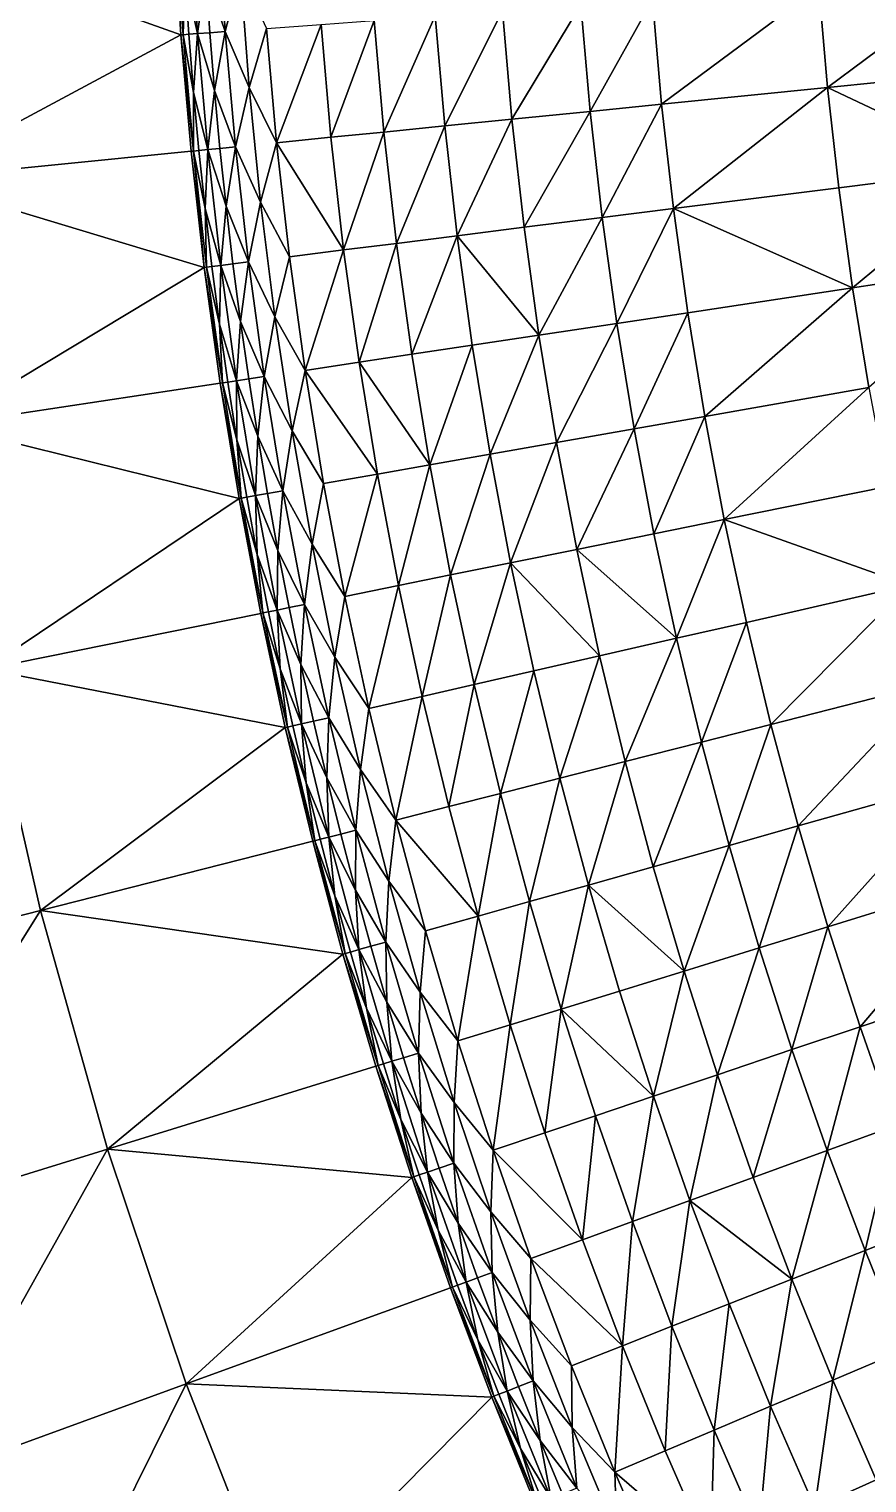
# Model space of a CAD drawing. Header units: millimetres. Extents: x -3250 to 5350, y -3250 to 3250.
# Drawn here: x -2574 to -2127, y -959 to -184 of the extents above; entities that cross this region are included whole.
import ezdxf

# ---------------------------------------------------------------- set-up
doc = ezdxf.new("R2010")
doc.units = ezdxf.units.MM
doc.header["$MEASUREMENT"] = 0
doc.layers.add('MESH_3D', color=2, linetype='CONTINUOUS')

msp = doc.modelspace()

# ---------------------------------------------------------------- linework, layer by layer
at = {"layer": 'MESH_3D'}
for points in [[(2150.48, 2436.79, 32500), (-3128.53, 880.23, 32500), (-2326.57, -2269.27, 32500)], [(2150.48, 2436.79, 32500), (-2326.57, -2269.27, 32500), (3105.61, 957.95, 32500)], [(3105.61, 957.95, 32500), (-2326.57, -2269.27, 32500), (-1962.36, -2590.68, 32500)], [(-3128.53, 880.23, 32500), (-2436.79, -2150.48, 32500), (-2326.57, -2269.27, 32500)], [(-3128.53, 880.23, 32500), (-2638.8, -1897.17, 32500), (-2436.79, -2150.48, 32500)], [(-2479.73, -154.77, -138.74), (-2473.18, -123.43, -171.85), (-2469.34, -185.05, -171.85)], [(-2461.28, -153.62, -205.25), (-2469.34, -185.05, -171.85), (-2473.18, -123.43, -171.85)], [(-2646.71, -132.09, 24200), (-2496.89, -124.61, 24000), (-2493.01, -186.83, 24000)], [(-2491.83, -186.74, -38.42), (-2496.89, -124.61), (-2495.71, -124.56, -38.42)], [(-2491.83, -186.74, -38.42), (-2493.01, -186.83), (-2496.89, -124.61)], [(-2496.89, -124.61, 24000), (-2496.89, -124.61), (-2493.01, -186.83)], [(-2493.01, -186.83, 24000), (-2496.89, -124.61, 24000), (-2493.01, -186.83)], [(-2491.01, -155.47, -71.93), (-2491.83, -186.74, -38.42), (-2495.71, -124.56, -38.42)], [(-2491.01, -155.47, -71.93), (-2488.03, -124.17, -105.25), (-2484.16, -186.16, -105.25)], [(-2479.73, -154.77, -138.74), (-2484.16, -186.16, -105.25), (-2488.03, -124.17, -105.25)], [(-2636.83, -263.85, 24200), (-2646.71, -132.09, 24200), (-2493.01, -186.83, 24000)], [(-2477.61, -185.67, -138.74), (-2484.16, -186.16, -105.25), (-2479.73, -154.77, -138.74)], [(-2477.61, -185.67, -138.74), (-2479.73, -154.77, -138.74), (-2469.34, -185.05, -171.85)], [(-2456.68, -214.93, -205.25), (-2469.34, -185.05, -171.85), (-2461.28, -153.62, -205.25)], [(-2456.68, -214.93, -205.25), (-2461.28, -153.62, -205.25), (-2447.36, -183.4, -238.11)], [(-2147.94, -214.93, -630.5), (-2152.64, -161.32, -630.5), (-2067.58, -154.94, -698.41)], [(-2147.94, -214.93, -630.5), (-2067.58, -154.94, -698.41), (-2063.07, -206.44, -698.41)], [(-2488.88, -186.52, -71.93), (-2491.83, -186.74, -38.42), (-2491.01, -155.47, -71.93)], [(-2488.88, -186.52, -71.93), (-2491.01, -155.47, -71.93), (-2484.16, -186.16, -105.25)], [(-2236.46, -223.79, -547.31), (-2241.34, -167.97, -547.31), (-2152.64, -161.32, -630.5)], [(-2236.46, -223.79, -547.31), (-2152.64, -161.32, -630.5), (-2147.94, -214.93, -630.5)], [(-2274.58, -227.61, -506.08), (-2279.55, -170.83, -506.08), (-2241.34, -167.97, -547.31)], [(-2274.58, -227.61, -506.08), (-2241.34, -167.97, -547.31), (-2236.46, -223.79, -547.31)], [(-2384.72, -238.63, -355.73), (-2389.93, -179.1, -355.73), (-2357.32, -176.66, -406.77)], [(-2384.72, -238.63, -355.73), (-2357.32, -176.66, -406.77), (-2352.18, -235.37, -406.77)], [(-2352.18, -235.37, -406.77), (-2357.32, -176.66, -406.77), (-2321.43, -173.97, -455.71)], [(-2352.18, -235.37, -406.77), (-2321.43, -173.97, -455.71), (-2316.37, -231.79, -455.71)], [(-2316.37, -231.79, -455.71), (-2321.43, -173.97, -455.71), (-2279.55, -170.83, -506.08)], [(-2316.37, -231.79, -455.71), (-2279.55, -170.83, -506.08), (-2274.58, -227.61, -506.08)], [(-2475.1, -216.54, -138.74), (-2484.16, -186.16, -105.25), (-2477.61, -185.67, -138.74)], [(-2475.1, -216.54, -138.74), (-2477.61, -185.67, -138.74), (-2469.34, -185.05, -171.85)], [(-2475.1, -216.54, -138.74), (-2469.34, -185.05, -171.85), (-2463.96, -246.56, -171.85)], [(-2456.68, -214.93, -205.25), (-2463.96, -246.56, -171.85), (-2469.34, -185.05, -171.85)], [(-2456.68, -214.93, -205.25), (-2447.36, -183.4, -238.11), (-2442.03, -244.36, -238.11)], [(-2442.03, -244.36, -238.11), (-2447.36, -183.4, -238.11), (-2418.25, -181.22, -303.82)], [(-2442.03, -244.36, -238.11), (-2418.25, -181.22, -303.82), (-2412.98, -241.46, -303.82)], [(-2412.98, -241.46, -303.82), (-2418.25, -181.22, -303.82), (-2389.93, -179.1, -355.73)], [(-2412.98, -241.46, -303.82), (-2389.93, -179.1, -355.73), (-2384.72, -238.63, -355.73)], [(-2636.83, -263.85, 24200), (-2493.01, -186.83, 24000), (-2487.58, -248.92, 24000)], [(-2486.4, -248.8, -38.42), (-2493.01, -186.83), (-2491.83, -186.74, -38.42)], [(-2486.4, -248.8, -38.42), (-2487.58, -248.92), (-2493.01, -186.83)], [(-2487.58, -248.92, 24000), (-2493.01, -186.83), (-2487.58, -248.92)], [(-2487.58, -248.92, 24000), (-2493.01, -186.83, 24000), (-2493.01, -186.83)], [(-2486.36, -217.53, -71.93), (-2491.83, -186.74, -38.42), (-2488.88, -186.52, -71.93)], [(-2486.36, -217.53, -71.93), (-2486.4, -248.8, -38.42), (-2491.83, -186.74, -38.42)], [(-2486.36, -217.53, -71.93), (-2488.88, -186.52, -71.93), (-2484.16, -186.16, -105.25)], [(-2486.36, -217.53, -71.93), (-2484.16, -186.16, -105.25), (-2478.74, -248.04, -105.25)], [(-2475.1, -216.54, -138.74), (-2478.74, -248.04, -105.25), (-2484.16, -186.16, -105.25)], [(-2147.94, -214.93, -630.5), (-2063.07, -206.44, -698.41), (-2057.28, -257.81, -698.41)], [(-2472.21, -247.38, -138.74), (-2478.74, -248.04, -105.25), (-2475.1, -216.54, -138.74)], [(-2472.21, -247.38, -138.74), (-2475.1, -216.54, -138.74), (-2463.96, -246.56, -171.85)], [(-2450.56, -276.11, -205.25), (-2463.96, -246.56, -171.85), (-2456.68, -214.93, -205.25)], [(-2450.56, -276.11, -205.25), (-2456.68, -214.93, -205.25), (-2442.03, -244.36, -238.11)], [(-2230.18, -279.48, -547.31), (-2236.46, -223.79, -547.31), (-2147.94, -214.93, -630.5)], [(-2230.18, -279.48, -547.31), (-2147.94, -214.93, -630.5), (-2141.92, -268.42, -630.5)], [(-2141.92, -268.42, -630.5), (-2147.94, -214.93, -630.5), (-2057.28, -257.81, -698.41)], [(-2483.45, -248.51, -71.93), (-2486.4, -248.8, -38.42), (-2486.36, -217.53, -71.93)], [(-2483.45, -248.51, -71.93), (-2486.36, -217.53, -71.93), (-2478.74, -248.04, -105.25)], [(-2268.2, -284.24, -506.08), (-2274.58, -227.61, -506.08), (-2236.46, -223.79, -547.31)], [(-2268.2, -284.24, -506.08), (-2236.46, -223.79, -547.31), (-2230.18, -279.48, -547.31)], [(-2345.58, -293.94, -406.77), (-2352.18, -235.37, -406.77), (-2316.37, -231.79, -455.71)], [(-2345.58, -293.94, -406.77), (-2316.37, -231.79, -455.71), (-2309.87, -289.46, -455.71)], [(-2309.87, -289.46, -455.71), (-2316.37, -231.79, -455.71), (-2274.58, -227.61, -506.08)], [(-2309.87, -289.46, -455.71), (-2274.58, -227.61, -506.08), (-2268.2, -284.24, -506.08)], [(-2406.21, -301.54, -303.82), (-2412.98, -241.46, -303.82), (-2384.72, -238.63, -355.73)], [(-2406.21, -301.54, -303.82), (-2384.72, -238.63, -355.73), (-2378.03, -298.01, -355.73)], [(-2378.03, -298.01, -355.73), (-2384.72, -238.63, -355.73), (-2352.18, -235.37, -406.77)], [(-2378.03, -298.01, -355.73), (-2352.18, -235.37, -406.77), (-2345.58, -293.94, -406.77)], [(-2480.16, -279.45, -71.93), (-2483.45, -248.51, -71.93), (-2478.74, -248.04, -105.25)], [(-2480.16, -279.45, -71.93), (-2478.74, -248.04, -105.25), (-2471.79, -309.76, -105.25)], [(-2468.93, -278.18, -138.74), (-2478.74, -248.04, -105.25), (-2472.21, -247.38, -138.74)], [(-2468.93, -278.18, -138.74), (-2471.79, -309.76, -105.25), (-2478.74, -248.04, -105.25)], [(-2468.93, -278.18, -138.74), (-2472.21, -247.38, -138.74), (-2463.96, -246.56, -171.85)], [(-2468.93, -278.18, -138.74), (-2463.96, -246.56, -171.85), (-2457.04, -307.91, -171.85)], [(-2450.56, -276.11, -205.25), (-2457.04, -307.91, -171.85), (-2463.96, -246.56, -171.85)], [(-2450.56, -276.11, -205.25), (-2442.03, -244.36, -238.11), (-2435.18, -305.17, -238.11)], [(-2442.03, -244.36, -238.11), (-2412.98, -241.46, -303.82), (-2406.21, -301.54, -303.82)], [(-2435.18, -305.17, -238.11), (-2442.03, -244.36, -238.11), (-2406.21, -301.54, -303.82)], [(-2636.83, -263.85, 24200), (-2487.58, -248.92, 24000), (-2480.6, -310.86, 24000)], [(-2486.4, -248.8, -38.42), (-2480.6, -310.86), (-2487.58, -248.92)], [(-2480.6, -310.86, 24000), (-2487.58, -248.92), (-2480.6, -310.86)], [(-2480.6, -310.86, 24000), (-2487.58, -248.92, 24000), (-2487.58, -248.92)], [(-2480.16, -279.45, -71.93), (-2486.4, -248.8, -38.42), (-2483.45, -248.51, -71.93)], [(-2479.43, -310.71, -38.42), (-2480.6, -310.86), (-2486.4, -248.8, -38.42)], [(-2480.16, -279.45, -71.93), (-2479.43, -310.71, -38.42), (-2486.4, -248.8, -38.42)], [(-2134.56, -321.73, -630.5), (-2141.92, -268.42, -630.5), (-2057.28, -257.81, -698.41)], [(-2134.56, -321.73, -630.5), (-2057.28, -257.81, -698.41), (-2050.22, -309.02, -698.41)], [(-2620.4, -394.96, 24200), (-2636.83, -263.85, 24200), (-2480.6, -310.86, 24000)], [(-2230.18, -279.48, -547.31), (-2141.92, -268.42, -630.5), (-2134.56, -321.73, -630.5)], [(-2465.27, -308.94, -138.74), (-2471.79, -309.76, -105.25), (-2468.93, -278.18, -138.74)], [(-2465.27, -308.94, -138.74), (-2468.93, -278.18, -138.74), (-2457.04, -307.91, -171.85)], [(-2442.91, -337.12, -205.25), (-2457.04, -307.91, -171.85), (-2450.56, -276.11, -205.25)], [(-2442.91, -337.12, -205.25), (-2450.56, -276.11, -205.25), (-2435.18, -305.17, -238.11)], [(-2476.49, -310.34, -71.93), (-2480.16, -279.45, -71.93), (-2471.79, -309.76, -105.25)], [(-2476.49, -310.34, -71.93), (-2479.43, -310.71, -38.42), (-2480.16, -279.45, -71.93)], [(-2301.94, -346.96, -455.71), (-2309.87, -289.46, -455.71), (-2268.2, -284.24, -506.08)], [(-2301.94, -346.96, -455.71), (-2268.2, -284.24, -506.08), (-2260.41, -340.7, -506.08)], [(-2260.41, -340.7, -506.08), (-2268.2, -284.24, -506.08), (-2230.18, -279.48, -547.31)], [(-2260.41, -340.7, -506.08), (-2230.18, -279.48, -547.31), (-2222.52, -334.99, -547.31)], [(-2222.52, -334.99, -547.31), (-2230.18, -279.48, -547.31), (-2134.56, -321.73, -630.5)], [(-2369.86, -357.2, -355.73), (-2378.03, -298.01, -355.73), (-2345.58, -293.94, -406.77)], [(-2369.86, -357.2, -355.73), (-2345.58, -293.94, -406.77), (-2337.52, -352.33, -406.77)], [(-2345.58, -293.94, -406.77), (-2309.87, -289.46, -455.71), (-2301.94, -346.96, -455.71)], [(-2337.52, -352.33, -406.77), (-2345.58, -293.94, -406.77), (-2301.94, -346.96, -455.71)], [(-2426.81, -365.78, -238.11), (-2435.18, -305.17, -238.11), (-2406.21, -301.54, -303.82)], [(-2426.81, -365.78, -238.11), (-2406.21, -301.54, -303.82), (-2397.94, -361.43, -303.82)], [(-2397.94, -361.43, -303.82), (-2406.21, -301.54, -303.82), (-2378.03, -298.01, -355.73)], [(-2397.94, -361.43, -303.82), (-2378.03, -298.01, -355.73), (-2369.86, -357.2, -355.73)], [(-2472.43, -341.19, -71.93), (-2476.49, -310.34, -71.93), (-2471.79, -309.76, -105.25)], [(-2472.43, -341.19, -71.93), (-2471.79, -309.76, -105.25), (-2463.3, -371.28, -105.25)], [(-2461.23, -339.65, -138.74), (-2471.79, -309.76, -105.25), (-2465.27, -308.94, -138.74)], [(-2461.23, -339.65, -138.74), (-2463.3, -371.28, -105.25), (-2471.79, -309.76, -105.25)], [(-2461.23, -339.65, -138.74), (-2465.27, -308.94, -138.74), (-2457.04, -307.91, -171.85)], [(-2461.23, -339.65, -138.74), (-2457.04, -307.91, -171.85), (-2448.6, -369.07, -171.85)], [(-2442.91, -337.12, -205.25), (-2448.6, -369.07, -171.85), (-2457.04, -307.91, -171.85)], [(-2442.91, -337.12, -205.25), (-2435.18, -305.17, -238.11), (-2426.81, -365.78, -238.11)], [(-2125.88, -374.85, -630.5), (-2134.56, -321.73, -630.5), (-2050.22, -309.02, -698.41)], [(-2620.4, -394.96, 24200), (-2480.6, -310.86, 24000), (-2472.08, -372.61, 24000)], [(-2470.91, -372.43, -38.42), (-2480.6, -310.86), (-2479.43, -310.71, -38.42)], [(-2470.91, -372.43, -38.42), (-2472.08, -372.61), (-2480.6, -310.86)], [(-2472.08, -372.61, 24000), (-2480.6, -310.86), (-2472.08, -372.61)], [(-2472.08, -372.61, 24000), (-2480.6, -310.86, 24000), (-2480.6, -310.86)], [(-2472.43, -341.19, -71.93), (-2479.43, -310.71, -38.42), (-2476.49, -310.34, -71.93)], [(-2472.43, -341.19, -71.93), (-2470.91, -372.43, -38.42), (-2479.43, -310.71, -38.42)], [(-2213.48, -390.3, -547.31), (-2222.52, -334.99, -547.31), (-2134.56, -321.73, -630.5)], [(-2213.48, -390.3, -547.31), (-2134.56, -321.73, -630.5), (-2125.88, -374.85, -630.5)], [(-2456.8, -370.3, -138.74), (-2463.3, -371.28, -105.25), (-2461.23, -339.65, -138.74)], [(-2456.8, -370.3, -138.74), (-2461.23, -339.65, -138.74), (-2448.6, -369.07, -171.85)], [(-2433.75, -397.92, -205.25), (-2448.6, -369.07, -171.85), (-2442.91, -337.12, -205.25)], [(-2433.75, -397.92, -205.25), (-2442.91, -337.12, -205.25), (-2426.81, -365.78, -238.11)], [(-2292.57, -404.24, -455.71), (-2301.94, -346.96, -455.71), (-2260.41, -340.7, -506.08)], [(-2292.57, -404.24, -455.71), (-2260.41, -340.7, -506.08), (-2251.21, -396.95, -506.08)], [(-2251.21, -396.95, -506.08), (-2260.41, -340.7, -506.08), (-2222.52, -334.99, -547.31)], [(-2251.21, -396.95, -506.08), (-2222.52, -334.99, -547.31), (-2213.48, -390.3, -547.31)], [(-2467.98, -371.99, -71.93), (-2470.91, -372.43, -38.42), (-2472.43, -341.19, -71.93)], [(-2467.98, -371.99, -71.93), (-2472.43, -341.19, -71.93), (-2463.3, -371.28, -105.25)], [(-2328.01, -410.49, -406.77), (-2337.52, -352.33, -406.77), (-2301.94, -346.96, -455.71)], [(-2328.01, -410.49, -406.77), (-2301.94, -346.96, -455.71), (-2292.57, -404.24, -455.71)], [(-2360.22, -416.17, -355.73), (-2369.86, -357.2, -355.73), (-2337.52, -352.33, -406.77)], [(-2360.22, -416.17, -355.73), (-2337.52, -352.33, -406.77), (-2328.01, -410.49, -406.77)], [(-2426.81, -365.78, -238.11), (-2397.94, -361.43, -303.82), (-2388.19, -421.1, -303.82)], [(-2397.94, -361.43, -303.82), (-2369.86, -357.2, -355.73), (-2360.22, -416.17, -355.73)], [(-2388.19, -421.1, -303.82), (-2397.94, -361.43, -303.82), (-2360.22, -416.17, -355.73)], [(-2463.15, -402.73, -71.93), (-2470.91, -372.43, -38.42), (-2467.98, -371.99, -71.93)], [(-2463.15, -402.73, -71.93), (-2467.98, -371.99, -71.93), (-2463.3, -371.28, -105.25)], [(-2451.99, -400.9, -138.74), (-2463.3, -371.28, -105.25), (-2456.8, -370.3, -138.74)], [(-2451.99, -400.9, -138.74), (-2453.28, -432.58, -105.25), (-2463.3, -371.28, -105.25)], [(-2463.15, -402.73, -71.93), (-2463.3, -371.28, -105.25), (-2453.28, -432.58, -105.25)], [(-2451.99, -400.9, -138.74), (-2456.8, -370.3, -138.74), (-2448.6, -369.07, -171.85)], [(-2451.99, -400.9, -138.74), (-2448.6, -369.07, -171.85), (-2438.64, -430, -171.85)], [(-2433.75, -397.92, -205.25), (-2438.64, -430, -171.85), (-2448.6, -369.07, -171.85)], [(-2433.75, -397.92, -205.25), (-2426.81, -365.78, -238.11), (-2416.94, -426.17, -238.11)], [(-2416.94, -426.17, -238.11), (-2426.81, -365.78, -238.11), (-2388.19, -421.1, -303.82)], [(-2620.4, -394.96, 24200), (-2472.08, -372.61, 24000), (-2462.02, -434.12, 24000)], [(-2460.86, -433.92, -38.42), (-2472.08, -372.61), (-2470.91, -372.43, -38.42)], [(-2460.86, -433.92, -38.42), (-2462.02, -434.12), (-2472.08, -372.61)], [(-2462.02, -434.12, 24000), (-2472.08, -372.61), (-2462.02, -434.12)], [(-2462.02, -434.12, 24000), (-2472.08, -372.61, 24000), (-2472.08, -372.61)], [(-2463.15, -402.73, -71.93), (-2460.86, -433.92, -38.42), (-2470.91, -372.43, -38.42)], [(-2203.06, -445.36, -547.31), (-2213.48, -390.3, -547.31), (-2125.88, -374.85, -630.5)], [(-2203.06, -445.36, -547.31), (-2125.88, -374.85, -630.5), (-2115.87, -427.73, -630.5)], [(-2597.46, -525.09, 24200), (-2620.4, -394.96, 24200), (-2462.02, -434.12, 24000)], [(-2240.62, -452.95, -506.08), (-2251.21, -396.95, -506.08), (-2213.48, -390.3, -547.31)], [(-2240.62, -452.95, -506.08), (-2213.48, -390.3, -547.31), (-2203.06, -445.36, -547.31)], [(-2457.94, -433.4, -71.93), (-2460.86, -433.92, -38.42), (-2463.15, -402.73, -71.93)], [(-2457.94, -433.4, -71.93), (-2463.15, -402.73, -71.93), (-2453.28, -432.58, -105.25)], [(-2446.81, -431.44, -138.74), (-2453.28, -432.58, -105.25), (-2451.99, -400.9, -138.74)], [(-2446.81, -431.44, -138.74), (-2451.99, -400.9, -138.74), (-2438.64, -430, -171.85)], [(-2423.07, -458.47, -205.25), (-2438.64, -430, -171.85), (-2433.75, -397.92, -205.25)], [(-2423.07, -458.47, -205.25), (-2433.75, -397.92, -205.25), (-2416.94, -426.17, -238.11)], [(-2281.78, -461.27, -455.71), (-2292.57, -404.24, -455.71), (-2251.21, -396.95, -506.08)], [(-2281.78, -461.27, -455.71), (-2251.21, -396.95, -506.08), (-2240.62, -452.95, -506.08)], [(-2349.11, -474.88, -355.73), (-2360.22, -416.17, -355.73), (-2328.01, -410.49, -406.77)], [(-2349.11, -474.88, -355.73), (-2328.01, -410.49, -406.77), (-2317.06, -468.4, -406.77)], [(-2317.06, -468.4, -406.77), (-2328.01, -410.49, -406.77), (-2292.57, -404.24, -455.71)], [(-2317.06, -468.4, -406.77), (-2292.57, -404.24, -455.71), (-2281.78, -461.27, -455.71)], [(-2376.95, -480.51, -303.82), (-2388.19, -421.1, -303.82), (-2360.22, -416.17, -355.73)], [(-2376.95, -480.51, -303.82), (-2360.22, -416.17, -355.73), (-2349.11, -474.88, -355.73)], [(-2423.07, -458.47, -205.25), (-2416.94, -426.17, -238.11), (-2405.56, -486.3, -238.11)], [(-2405.56, -486.3, -238.11), (-2416.94, -426.17, -238.11), (-2388.19, -421.1, -303.82)], [(-2405.56, -486.3, -238.11), (-2388.19, -421.1, -303.82), (-2376.95, -480.51, -303.82)], [(-2597.46, -525.09, 24200), (-2462.02, -434.12, 24000), (-2450.43, -495.37, 24000)], [(-2449.27, -495.13, -38.42), (-2462.02, -434.12), (-2460.86, -433.92, -38.42)], [(-2449.27, -495.13, -38.42), (-2450.43, -495.37), (-2462.02, -434.12)], [(-2450.43, -495.37, 24000), (-2462.02, -434.12), (-2450.43, -495.37)], [(-2450.43, -495.37, 24000), (-2462.02, -434.12, 24000), (-2462.02, -434.12)], [(-2452.35, -464.01, -71.93), (-2460.86, -433.92, -38.42), (-2457.94, -433.4, -71.93)], [(-2452.35, -464.01, -71.93), (-2449.27, -495.13, -38.42), (-2460.86, -433.92, -38.42)], [(-2452.35, -464.01, -71.93), (-2457.94, -433.4, -71.93), (-2453.28, -432.58, -105.25)], [(-2441.24, -461.91, -138.74), (-2453.28, -432.58, -105.25), (-2446.81, -431.44, -138.74)], [(-2441.24, -461.91, -138.74), (-2441.73, -493.61, -105.25), (-2453.28, -432.58, -105.25)], [(-2452.35, -464.01, -71.93), (-2453.28, -432.58, -105.25), (-2441.73, -493.61, -105.25)], [(-2441.24, -461.91, -138.74), (-2446.81, -431.44, -138.74), (-2438.64, -430, -171.85)], [(-2441.24, -461.91, -138.74), (-2438.64, -430, -171.85), (-2427.16, -490.66, -171.85)], [(-2423.07, -458.47, -205.25), (-2427.16, -490.66, -171.85), (-2438.64, -430, -171.85)], [(-2203.06, -445.36, -547.31), (-2115.87, -427.73, -630.5), (-2104.55, -480.35, -630.5)], [(-2228.63, -508.67, -506.08), (-2240.62, -452.95, -506.08), (-2203.06, -445.36, -547.31)], [(-2228.63, -508.67, -506.08), (-2203.06, -445.36, -547.31), (-2191.27, -500.14, -547.31)], [(-2191.27, -500.14, -547.31), (-2203.06, -445.36, -547.31), (-2104.55, -480.35, -630.5)], [(-2281.78, -461.27, -455.71), (-2240.62, -452.95, -506.08), (-2228.63, -508.67, -506.08)], [(-2446.37, -494.54, -71.93), (-2452.35, -464.01, -71.93), (-2441.73, -493.61, -105.25)], [(-2446.37, -494.54, -71.93), (-2449.27, -495.13, -38.42), (-2452.35, -464.01, -71.93)], [(-2435.29, -492.3, -138.74), (-2441.73, -493.61, -105.25), (-2441.24, -461.91, -138.74)], [(-2435.29, -492.3, -138.74), (-2441.24, -461.91, -138.74), (-2427.16, -490.66, -171.85)], [(-2410.89, -518.74, -205.25), (-2427.16, -490.66, -171.85), (-2423.07, -458.47, -205.25)], [(-2410.89, -518.74, -205.25), (-2423.07, -458.47, -205.25), (-2405.56, -486.3, -238.11)], [(-2317.06, -468.4, -406.77), (-2281.78, -461.27, -455.71), (-2269.57, -518.02, -455.71)], [(-2269.57, -518.02, -455.71), (-2281.78, -461.27, -455.71), (-2228.63, -508.67, -506.08)], [(-2336.54, -533.3, -355.73), (-2349.11, -474.88, -355.73), (-2317.06, -468.4, -406.77)], [(-2336.54, -533.3, -355.73), (-2317.06, -468.4, -406.77), (-2304.66, -526.02, -406.77)], [(-2304.66, -526.02, -406.77), (-2317.06, -468.4, -406.77), (-2269.57, -518.02, -455.71)], [(-2392.69, -546.12, -238.11), (-2405.56, -486.3, -238.11), (-2376.95, -480.51, -303.82)], [(-2392.69, -546.12, -238.11), (-2376.95, -480.51, -303.82), (-2364.23, -539.62, -303.82)], [(-2364.23, -539.62, -303.82), (-2376.95, -480.51, -303.82), (-2349.11, -474.88, -355.73)], [(-2364.23, -539.62, -303.82), (-2349.11, -474.88, -355.73), (-2336.54, -533.3, -355.73)], [(-2178.12, -554.62, -547.31), (-2191.27, -500.14, -547.31), (-2104.55, -480.35, -630.5)], [(-2178.12, -554.62, -547.31), (-2104.55, -480.35, -630.5), (-2091.92, -532.67, -630.5)], [(-2410.89, -518.74, -205.25), (-2405.56, -486.3, -238.11), (-2392.69, -546.12, -238.11)], [(-2597.46, -525.09, 24200), (-2450.43, -495.37, 24000), (-2437.32, -556.3, 24000)], [(-2436.17, -556.04, -38.42), (-2450.43, -495.37), (-2449.27, -495.13, -38.42)], [(-2436.17, -556.04, -38.42), (-2437.32, -556.3), (-2450.43, -495.37)], [(-2437.32, -556.3, 24000), (-2450.43, -495.37), (-2437.32, -556.3)], [(-2437.32, -556.3, 24000), (-2450.43, -495.37, 24000), (-2450.43, -495.37)], [(-2440.01, -525, -71.93), (-2449.27, -495.13, -38.42), (-2446.37, -494.54, -71.93)], [(-2440.01, -525, -71.93), (-2436.17, -556.04, -38.42), (-2449.27, -495.13, -38.42)], [(-2440.01, -525, -71.93), (-2446.37, -494.54, -71.93), (-2441.73, -493.61, -105.25)], [(-2428.96, -522.63, -138.74), (-2441.73, -493.61, -105.25), (-2435.29, -492.3, -138.74)], [(-2428.96, -522.63, -138.74), (-2428.66, -554.33, -105.25), (-2441.73, -493.61, -105.25)], [(-2440.01, -525, -71.93), (-2441.73, -493.61, -105.25), (-2428.66, -554.33, -105.25)], [(-2428.96, -522.63, -138.74), (-2435.29, -492.3, -138.74), (-2427.16, -490.66, -171.85)], [(-2428.96, -522.63, -138.74), (-2427.16, -490.66, -171.85), (-2414.18, -551.02, -171.85)], [(-2410.89, -518.74, -205.25), (-2414.18, -551.02, -171.85), (-2427.16, -490.66, -171.85)], [(-2215.25, -564.07, -506.08), (-2228.63, -508.67, -506.08), (-2191.27, -500.14, -547.31)], [(-2215.25, -564.07, -506.08), (-2191.27, -500.14, -547.31), (-2178.12, -554.62, -547.31)], [(-2255.95, -574.44, -455.71), (-2269.57, -518.02, -455.71), (-2228.63, -508.67, -506.08)], [(-2255.95, -574.44, -455.71), (-2228.63, -508.67, -506.08), (-2215.25, -564.07, -506.08)], [(-2397.21, -578.68, -205.25), (-2414.18, -551.02, -171.85), (-2410.89, -518.74, -205.25)], [(-2397.21, -578.68, -205.25), (-2410.89, -518.74, -205.25), (-2392.69, -546.12, -238.11)], [(-2290.83, -583.32, -406.77), (-2304.66, -526.02, -406.77), (-2269.57, -518.02, -455.71)], [(-2290.83, -583.32, -406.77), (-2269.57, -518.02, -455.71), (-2255.95, -574.44, -455.71)], [(-2713.42, -690.92, 24400), (-2597.46, -525.09, 24200), (-2568.05, -653.91, 24200)], [(-2568.05, -653.91, 24200), (-2597.46, -525.09, 24200), (-2437.32, -556.3, 24000)], [(-2433.28, -555.38, -71.93), (-2440.01, -525, -71.93), (-2428.66, -554.33, -105.25)], [(-2433.28, -555.38, -71.93), (-2436.17, -556.04, -38.42), (-2440.01, -525, -71.93)], [(-2422.26, -552.86, -138.74), (-2428.96, -522.63, -138.74), (-2414.18, -551.02, -171.85)], [(-2422.26, -552.86, -138.74), (-2428.66, -554.33, -105.25), (-2428.96, -522.63, -138.74)], [(-2322.52, -591.39, -355.73), (-2336.54, -533.3, -355.73), (-2304.66, -526.02, -406.77)], [(-2322.52, -591.39, -355.73), (-2304.66, -526.02, -406.77), (-2290.83, -583.32, -406.77)], [(-2350.04, -598.39, -303.82), (-2364.23, -539.62, -303.82), (-2336.54, -533.3, -355.73)], [(-2350.04, -598.39, -303.82), (-2336.54, -533.3, -355.73), (-2322.52, -591.39, -355.73)], [(-2163.62, -608.75, -547.31), (-2178.12, -554.62, -547.31), (-2091.92, -532.67, -630.5)], [(-2163.62, -608.75, -547.31), (-2091.92, -532.67, -630.5), (-2077.99, -584.66, -630.5)], [(-2378.33, -605.6, -238.11), (-2392.69, -546.12, -238.11), (-2364.23, -539.62, -303.82)], [(-2378.33, -605.6, -238.11), (-2364.23, -539.62, -303.82), (-2350.04, -598.39, -303.82)], [(-2397.21, -578.68, -205.25), (-2392.69, -546.12, -238.11), (-2378.33, -605.6, -238.11)], [(-2568.05, -653.91, 24200), (-2437.32, -556.3, 24000), (-2422.69, -616.89, 24000)], [(-2421.55, -616.6, -38.42), (-2437.32, -556.3), (-2436.17, -556.04, -38.42)], [(-2421.55, -616.6, -38.42), (-2422.69, -616.89), (-2437.32, -556.3)], [(-2437.32, -556.3, 24000), (-2437.32, -556.3), (-2422.69, -616.89)], [(-2422.69, -616.89, 24000), (-2437.32, -556.3, 24000), (-2422.69, -616.89)], [(-2426.17, -585.67, -71.93), (-2436.17, -556.04, -38.42), (-2433.28, -555.38, -71.93)], [(-2426.17, -585.67, -71.93), (-2421.55, -616.6, -38.42), (-2436.17, -556.04, -38.42)], [(-2426.17, -585.67, -71.93), (-2433.28, -555.38, -71.93), (-2428.66, -554.33, -105.25)], [(-2415.18, -583.02, -138.74), (-2428.66, -554.33, -105.25), (-2422.26, -552.86, -138.74)], [(-2415.18, -583.02, -138.74), (-2414.09, -614.7, -105.25), (-2428.66, -554.33, -105.25)], [(-2426.17, -585.67, -71.93), (-2428.66, -554.33, -105.25), (-2414.09, -614.7, -105.25)], [(-2415.18, -583.02, -138.74), (-2422.26, -552.86, -138.74), (-2414.18, -551.02, -171.85)], [(-2415.18, -583.02, -138.74), (-2414.18, -551.02, -171.85), (-2399.69, -611.04, -171.85)], [(-2397.21, -578.68, -205.25), (-2399.69, -611.04, -171.85), (-2414.18, -551.02, -171.85)], [(-2200.5, -619.13, -506.08), (-2215.25, -564.07, -506.08), (-2178.12, -554.62, -547.31)], [(-2200.5, -619.13, -506.08), (-2178.12, -554.62, -547.31), (-2163.62, -608.75, -547.31)], [(-2240.93, -630.5, -455.71), (-2255.95, -574.44, -455.71), (-2215.25, -564.07, -506.08)], [(-2240.93, -630.5, -455.71), (-2215.25, -564.07, -506.08), (-2200.5, -619.13, -506.08)], [(-2382.04, -638.26, -205.25), (-2399.69, -611.04, -171.85), (-2397.21, -578.68, -205.25)], [(-2382.04, -638.26, -205.25), (-2397.21, -578.68, -205.25), (-2378.33, -605.6, -238.11)], [(-2275.57, -640.25, -406.77), (-2290.83, -583.32, -406.77), (-2255.95, -574.44, -455.71)], [(-2275.57, -640.25, -406.77), (-2255.95, -574.44, -455.71), (-2240.93, -630.5, -455.71)], [(-2418.68, -615.87, -71.93), (-2426.17, -585.67, -71.93), (-2414.09, -614.7, -105.25)], [(-2418.68, -615.87, -71.93), (-2421.55, -616.6, -38.42), (-2426.17, -585.67, -71.93)], [(-2407.72, -613.08, -138.74), (-2414.09, -614.7, -105.25), (-2415.18, -583.02, -138.74)], [(-2407.72, -613.08, -138.74), (-2415.18, -583.02, -138.74), (-2399.69, -611.04, -171.85)], [(-2307.05, -649.1, -355.73), (-2322.52, -591.39, -355.73), (-2290.83, -583.32, -406.77)], [(-2307.05, -649.1, -355.73), (-2290.83, -583.32, -406.77), (-2275.57, -640.25, -406.77)], [(-2147.77, -662.5, -547.31), (-2163.62, -608.75, -547.31), (-2077.99, -584.66, -630.5)], [(-2147.77, -662.5, -547.31), (-2077.99, -584.66, -630.5), (-2062.77, -636.28, -630.5)], [(-2334.39, -656.8, -303.82), (-2350.04, -598.39, -303.82), (-2322.52, -591.39, -355.73)], [(-2334.39, -656.8, -303.82), (-2322.52, -591.39, -355.73), (-2307.05, -649.1, -355.73)], [(-2378.33, -605.6, -238.11), (-2350.04, -598.39, -303.82), (-2334.39, -656.8, -303.82)], [(-2399.89, -643.05, -138.74), (-2407.72, -613.08, -138.74), (-2399.69, -611.04, -171.85)], [(-2399.89, -643.05, -138.74), (-2399.69, -611.04, -171.85), (-2383.71, -670.67, -171.85)], [(-2382.04, -638.26, -205.25), (-2383.71, -670.67, -171.85), (-2399.69, -611.04, -171.85)], [(-2382.04, -638.26, -205.25), (-2378.33, -605.6, -238.11), (-2362.5, -664.7, -238.11)], [(-2362.5, -664.7, -238.11), (-2378.33, -605.6, -238.11), (-2334.39, -656.8, -303.82)], [(-2184.38, -673.79, -506.08), (-2200.5, -619.13, -506.08), (-2163.62, -608.75, -547.31)], [(-2184.38, -673.79, -506.08), (-2163.62, -608.75, -547.31), (-2147.77, -662.5, -547.31)], [(-2568.05, -653.91, 24200), (-2422.69, -616.89, 24000), (-2406.56, -677.1, 24000)], [(-2405.42, -676.78, -38.42), (-2422.69, -616.89), (-2421.55, -616.6, -38.42)], [(-2405.42, -676.78, -38.42), (-2406.56, -677.1), (-2422.69, -616.89)], [(-2422.69, -616.89, 24000), (-2422.69, -616.89), (-2406.56, -677.1)], [(-2406.56, -677.1, 24000), (-2422.69, -616.89, 24000), (-2406.56, -677.1)], [(-2410.81, -645.98, -71.93), (-2421.55, -616.6, -38.42), (-2418.68, -615.87, -71.93)], [(-2410.81, -645.98, -71.93), (-2405.42, -676.78, -38.42), (-2421.55, -616.6, -38.42)], [(-2410.81, -645.98, -71.93), (-2418.68, -615.87, -71.93), (-2414.09, -614.7, -105.25)], [(-2399.89, -643.05, -138.74), (-2414.09, -614.7, -105.25), (-2407.72, -613.08, -138.74)], [(-2399.89, -643.05, -138.74), (-2398.01, -674.7, -105.25), (-2414.09, -614.7, -105.25)], [(-2410.81, -645.98, -71.93), (-2414.09, -614.7, -105.25), (-2398.01, -674.7, -105.25)], [(-2224.52, -686.17, -455.71), (-2240.93, -630.5, -455.71), (-2200.5, -619.13, -506.08)], [(-2224.52, -686.17, -455.71), (-2200.5, -619.13, -506.08), (-2184.38, -673.79, -506.08)], [(-2275.57, -640.25, -406.77), (-2240.93, -630.5, -455.71), (-2224.52, -686.17, -455.71)], [(-2391.69, -672.92, -138.74), (-2398.01, -674.7, -105.25), (-2399.89, -643.05, -138.74)], [(-2391.69, -672.92, -138.74), (-2399.89, -643.05, -138.74), (-2383.71, -670.67, -171.85)], [(-2365.38, -697.45, -205.25), (-2383.71, -670.67, -171.85), (-2382.04, -638.26, -205.25)], [(-2365.38, -697.45, -205.25), (-2382.04, -638.26, -205.25), (-2362.5, -664.7, -238.11)], [(-2290.15, -706.42, -355.73), (-2307.05, -649.1, -355.73), (-2275.57, -640.25, -406.77)], [(-2290.15, -706.42, -355.73), (-2275.57, -640.25, -406.77), (-2258.9, -696.78, -406.77)], [(-2258.9, -696.78, -406.77), (-2275.57, -640.25, -406.77), (-2224.52, -686.17, -455.71)], [(-2130.58, -715.84, -547.31), (-2147.77, -662.5, -547.31), (-2062.77, -636.28, -630.5)], [(-2130.58, -715.84, -547.31), (-2062.77, -636.28, -630.5), (-2046.26, -687.51, -630.5)], [(-2402.57, -675.98, -71.93), (-2405.42, -676.78, -38.42), (-2410.81, -645.98, -71.93)], [(-2402.57, -675.98, -71.93), (-2410.81, -645.98, -71.93), (-2398.01, -674.7, -105.25)], [(-2317.29, -714.79, -303.82), (-2334.39, -656.8, -303.82), (-2307.05, -649.1, -355.73)], [(-2317.29, -714.79, -303.82), (-2307.05, -649.1, -355.73), (-2290.15, -706.42, -355.73)], [(-2675.6, -825.31, 24400), (-2713.42, -690.92, 24400), (-2568.05, -653.91, 24200)], [(-2675.6, -825.31, 24400), (-2568.05, -653.91, 24200), (-2532.27, -781.1, 24200)], [(-2532.27, -781.1, 24200), (-2568.05, -653.91, 24200), (-2406.56, -677.1, 24000)], [(-2345.19, -723.4, -238.11), (-2362.5, -664.7, -238.11), (-2334.39, -656.8, -303.82)], [(-2345.19, -723.4, -238.11), (-2334.39, -656.8, -303.82), (-2317.29, -714.79, -303.82)], [(-2365.38, -697.45, -205.25), (-2362.5, -664.7, -238.11), (-2345.19, -723.4, -238.11)], [(-2166.91, -728.04, -506.08), (-2184.38, -673.79, -506.08), (-2147.77, -662.5, -547.31)], [(-2166.91, -728.04, -506.08), (-2147.77, -662.5, -547.31), (-2130.58, -715.84, -547.31)], [(-2383.12, -702.68, -138.74), (-2398.01, -674.7, -105.25), (-2391.69, -672.92, -138.74)], [(-2383.12, -702.68, -138.74), (-2391.69, -672.92, -138.74), (-2383.71, -670.67, -171.85)], [(-2365.38, -697.45, -205.25), (-2366.25, -729.89, -171.85), (-2383.71, -670.67, -171.85)], [(-2383.12, -702.68, -138.74), (-2383.71, -670.67, -171.85), (-2366.25, -729.89, -171.85)], [(-2206.72, -741.42, -455.71), (-2224.52, -686.17, -455.71), (-2184.38, -673.79, -506.08)], [(-2206.72, -741.42, -455.71), (-2184.38, -673.79, -506.08), (-2166.91, -728.04, -506.08)], [(-2532.27, -781.1, 24200), (-2406.56, -677.1, 24000), (-2388.93, -736.89, 24000)], [(-2387.8, -736.54, -38.42), (-2406.56, -677.1), (-2405.42, -676.78, -38.42)], [(-2387.8, -736.54, -38.42), (-2388.93, -736.89), (-2406.56, -677.1)], [(-2388.93, -736.89, 24000), (-2406.56, -677.1), (-2388.93, -736.89)], [(-2388.93, -736.89, 24000), (-2406.56, -677.1, 24000), (-2406.56, -677.1)], [(-2393.96, -705.88, -71.93), (-2405.42, -676.78, -38.42), (-2402.57, -675.98, -71.93)], [(-2393.96, -705.88, -71.93), (-2387.8, -736.54, -38.42), (-2405.42, -676.78, -38.42)], [(-2393.96, -705.88, -71.93), (-2402.57, -675.98, -71.93), (-2398.01, -674.7, -105.25)], [(-2383.12, -702.68, -138.74), (-2380.45, -734.27, -105.25), (-2398.01, -674.7, -105.25)], [(-2393.96, -705.88, -71.93), (-2398.01, -674.7, -105.25), (-2380.45, -734.27, -105.25)], [(-2240.83, -752.88, -406.77), (-2258.9, -696.78, -406.77), (-2224.52, -686.17, -455.71)], [(-2240.83, -752.88, -406.77), (-2224.52, -686.17, -455.71), (-2206.72, -741.42, -455.71)], [(-2112.08, -768.73, -547.31), (-2130.58, -715.84, -547.31), (-2046.26, -687.51, -630.5)], [(-2347.26, -756.21, -205.25), (-2366.25, -729.89, -171.85), (-2365.38, -697.45, -205.25)], [(-2347.26, -756.21, -205.25), (-2365.38, -697.45, -205.25), (-2345.19, -723.4, -238.11)], [(-2290.15, -706.42, -355.73), (-2258.9, -696.78, -406.77), (-2240.83, -752.88, -406.77)], [(-2374.17, -732.33, -138.74), (-2380.45, -734.27, -105.25), (-2383.12, -702.68, -138.74)], [(-2374.17, -732.33, -138.74), (-2383.12, -702.68, -138.74), (-2366.25, -729.89, -171.85)], [(-2384.97, -735.67, -71.93), (-2393.96, -705.88, -71.93), (-2380.45, -734.27, -105.25)], [(-2384.97, -735.67, -71.93), (-2387.8, -736.54, -38.42), (-2393.96, -705.88, -71.93)], [(-2298.75, -772.34, -303.82), (-2317.29, -714.79, -303.82), (-2290.15, -706.42, -355.73)], [(-2298.75, -772.34, -303.82), (-2290.15, -706.42, -355.73), (-2271.83, -763.29, -355.73)], [(-2271.83, -763.29, -355.73), (-2290.15, -706.42, -355.73), (-2240.83, -752.88, -406.77)], [(-2326.43, -781.64, -238.11), (-2345.19, -723.4, -238.11), (-2317.29, -714.79, -303.82)], [(-2326.43, -781.64, -238.11), (-2317.29, -714.79, -303.82), (-2298.75, -772.34, -303.82)], [(-2148.08, -781.84, -506.08), (-2166.91, -728.04, -506.08), (-2130.58, -715.84, -547.31)], [(-2148.08, -781.84, -506.08), (-2130.58, -715.84, -547.31), (-2112.08, -768.73, -547.31)], [(-2347.26, -756.21, -205.25), (-2345.19, -723.4, -238.11), (-2326.43, -781.64, -238.11)], [(-2187.55, -796.2, -455.71), (-2206.72, -741.42, -455.71), (-2166.91, -728.04, -506.08)], [(-2187.55, -796.2, -455.71), (-2166.91, -728.04, -506.08), (-2148.08, -781.84, -506.08)], [(-2368.7, -795.84, -38.42), (-2388.93, -736.89), (-2387.8, -736.54, -38.42)], [(-2375.62, -765.34, -71.93), (-2387.8, -736.54, -38.42), (-2384.97, -735.67, -71.93)], [(-2375.62, -765.34, -71.93), (-2368.7, -795.84, -38.42), (-2387.8, -736.54, -38.42)], [(-2375.62, -765.34, -71.93), (-2384.97, -735.67, -71.93), (-2380.45, -734.27, -105.25)], [(-2364.86, -761.87, -138.74), (-2380.45, -734.27, -105.25), (-2374.17, -732.33, -138.74)], [(-2364.86, -761.87, -138.74), (-2361.4, -793.39, -105.25), (-2380.45, -734.27, -105.25)], [(-2375.62, -765.34, -71.93), (-2380.45, -734.27, -105.25), (-2361.4, -793.39, -105.25)], [(-2364.86, -761.87, -138.74), (-2374.17, -732.33, -138.74), (-2366.25, -729.89, -171.85)], [(-2347.26, -756.21, -205.25), (-2347.31, -788.66, -171.85), (-2366.25, -729.89, -171.85)], [(-2364.86, -761.87, -138.74), (-2366.25, -729.89, -171.85), (-2347.31, -788.66, -171.85)], [(-2532.27, -781.1, 24200), (-2388.93, -736.89, 24000), (-2369.82, -796.22, 24000)], [(-2368.7, -795.84, -38.42), (-2369.82, -796.22), (-2388.93, -736.89)], [(-2388.93, -736.89, 24000), (-2388.93, -736.89), (-2369.82, -796.22)], [(-2369.82, -796.22, 24000), (-2388.93, -736.89, 24000), (-2369.82, -796.22)], [(-2221.36, -808.51, -406.77), (-2240.83, -752.88, -406.77), (-2206.72, -741.42, -455.71)], [(-2221.36, -808.51, -406.77), (-2206.72, -741.42, -455.71), (-2187.55, -796.2, -455.71)], [(-2327.68, -814.49, -205.25), (-2347.31, -788.66, -171.85), (-2347.26, -756.21, -205.25)], [(-2327.68, -814.49, -205.25), (-2347.26, -756.21, -205.25), (-2326.43, -781.64, -238.11)], [(-2252.09, -819.7, -355.73), (-2271.83, -763.29, -355.73), (-2240.83, -752.88, -406.77)], [(-2252.09, -819.7, -355.73), (-2240.83, -752.88, -406.77), (-2221.36, -808.51, -406.77)], [(-2365.89, -794.9, -71.93), (-2368.7, -795.84, -38.42), (-2375.62, -765.34, -71.93)], [(-2365.89, -794.9, -71.93), (-2375.62, -765.34, -71.93), (-2361.4, -793.39, -105.25)], [(-2355.18, -791.3, -138.74), (-2361.4, -793.39, -105.25), (-2364.86, -761.87, -138.74)], [(-2355.18, -791.3, -138.74), (-2364.86, -761.87, -138.74), (-2347.31, -788.66, -171.85)], [(-2278.78, -829.41, -303.82), (-2298.75, -772.34, -303.82), (-2271.83, -763.29, -355.73)], [(-2278.78, -829.41, -303.82), (-2271.83, -763.29, -355.73), (-2252.09, -819.7, -355.73)], [(-2326.43, -781.64, -238.11), (-2298.75, -772.34, -303.82), (-2278.78, -829.41, -303.82)], [(-2127.92, -835.15, -506.08), (-2148.08, -781.84, -506.08), (-2112.08, -768.73, -547.31)], [(-2127.92, -835.15, -506.08), (-2112.08, -768.73, -547.31), (-2092.25, -821.15, -547.31)], [(-2631.14, -957.66, 24400), (-2675.6, -825.31, 24400), (-2532.27, -781.1, 24200)], [(-2631.14, -957.66, 24400), (-2532.27, -781.1, 24200), (-2490.19, -906.35, 24200)], [(-2490.19, -906.35, 24200), (-2532.27, -781.1, 24200), (-2369.82, -796.22, 24000)], [(-2327.68, -814.49, -205.25), (-2326.43, -781.64, -238.11), (-2306.22, -839.39, -238.11)], [(-2306.22, -839.39, -238.11), (-2326.43, -781.64, -238.11), (-2278.78, -829.41, -303.82)], [(-2167.02, -850.49, -455.71), (-2187.55, -796.2, -455.71), (-2148.08, -781.84, -506.08)], [(-2167.02, -850.49, -455.71), (-2148.08, -781.84, -506.08), (-2127.92, -835.15, -506.08)], [(-2345.13, -820.6, -138.74), (-2355.18, -791.3, -138.74), (-2347.31, -788.66, -171.85)], [(-2327.68, -814.49, -205.25), (-2326.92, -846.93, -171.85), (-2347.31, -788.66, -171.85)], [(-2345.13, -820.6, -138.74), (-2347.31, -788.66, -171.85), (-2326.92, -846.93, -171.85)], [(-2490.19, -906.35, 24200), (-2369.82, -796.22, 24000), (-2349.23, -855.05, 24000)], [(-2348.12, -854.65, -38.42), (-2369.82, -796.22), (-2368.7, -795.84, -38.42)], [(-2348.12, -854.65, -38.42), (-2349.23, -855.05), (-2369.82, -796.22)], [(-2349.23, -855.05, 24000), (-2369.82, -796.22), (-2349.23, -855.05)], [(-2349.23, -855.05, 24000), (-2369.82, -796.22, 24000), (-2369.82, -796.22)], [(-2355.8, -824.33, -71.93), (-2368.7, -795.84, -38.42), (-2365.89, -794.9, -71.93)], [(-2355.8, -824.33, -71.93), (-2348.12, -854.65, -38.42), (-2368.7, -795.84, -38.42)], [(-2355.8, -824.33, -71.93), (-2365.89, -794.9, -71.93), (-2361.4, -793.39, -105.25)], [(-2345.13, -820.6, -138.74), (-2361.4, -793.39, -105.25), (-2355.18, -791.3, -138.74)], [(-2345.13, -820.6, -138.74), (-2340.89, -852.01, -105.25), (-2361.4, -793.39, -105.25)], [(-2355.8, -824.33, -71.93), (-2361.4, -793.39, -105.25), (-2340.89, -852.01, -105.25)], [(-2221.36, -808.51, -406.77), (-2187.55, -796.2, -455.71), (-2167.02, -850.49, -455.71)], [(-2230.96, -875.59, -355.73), (-2252.09, -819.7, -355.73), (-2221.36, -808.51, -406.77)], [(-2230.96, -875.59, -355.73), (-2221.36, -808.51, -406.77), (-2200.52, -863.64, -406.77)], [(-2200.52, -863.64, -406.77), (-2221.36, -808.51, -406.77), (-2167.02, -850.49, -455.71)], [(-2334.72, -849.77, -138.74), (-2345.13, -820.6, -138.74), (-2326.92, -846.93, -171.85)], [(-2334.72, -849.77, -138.74), (-2340.89, -852.01, -105.25), (-2345.13, -820.6, -138.74)], [(-2306.65, -872.27, -205.25), (-2327.68, -814.49, -205.25), (-2306.22, -839.39, -238.11)], [(-2306.65, -872.27, -205.25), (-2326.92, -846.93, -171.85), (-2327.68, -814.49, -205.25)], [(-2257.4, -885.96, -303.82), (-2278.78, -829.41, -303.82), (-2252.09, -819.7, -355.73)], [(-2257.4, -885.96, -303.82), (-2252.09, -819.7, -355.73), (-2230.96, -875.59, -355.73)], [(-2106.44, -887.94, -506.08), (-2127.92, -835.15, -506.08), (-2092.25, -821.15, -547.31)], [(-2345.34, -853.63, -71.93), (-2348.12, -854.65, -38.42), (-2355.8, -824.33, -71.93)], [(-2345.34, -853.63, -71.93), (-2355.8, -824.33, -71.93), (-2340.89, -852.01, -105.25)], [(-2306.22, -839.39, -238.11), (-2278.78, -829.41, -303.82), (-2257.4, -885.96, -303.82)], [(-2145.14, -904.25, -455.71), (-2167.02, -850.49, -455.71), (-2127.92, -835.15, -506.08)], [(-2145.14, -904.25, -455.71), (-2127.92, -835.15, -506.08), (-2106.44, -887.94, -506.08)], [(-2306.65, -872.27, -205.25), (-2306.22, -839.39, -238.11), (-2284.57, -896.63, -238.11)], [(-2284.57, -896.63, -238.11), (-2306.22, -839.39, -238.11), (-2257.4, -885.96, -303.82)], [(-2334.51, -882.8, -71.93), (-2345.34, -853.63, -71.93), (-2340.89, -852.01, -105.25)], [(-2323.94, -878.81, -138.74), (-2340.89, -852.01, -105.25), (-2334.72, -849.77, -138.74)], [(-2323.94, -878.81, -138.74), (-2318.92, -910.11, -105.25), (-2340.89, -852.01, -105.25)], [(-2334.51, -882.8, -71.93), (-2340.89, -852.01, -105.25), (-2318.92, -910.11, -105.25)], [(-2323.94, -878.81, -138.74), (-2334.72, -849.77, -138.74), (-2326.92, -846.93, -171.85)], [(-2306.65, -872.27, -205.25), (-2305.09, -904.68, -171.85), (-2326.92, -846.93, -171.85)], [(-2323.94, -878.81, -138.74), (-2326.92, -846.93, -171.85), (-2305.09, -904.68, -171.85)], [(-2178.3, -918.23, -406.77), (-2200.52, -863.64, -406.77), (-2167.02, -850.49, -455.71)], [(-2178.3, -918.23, -406.77), (-2167.02, -850.49, -455.71), (-2145.14, -904.25, -455.71)], [(-2490.19, -906.35, 24200), (-2349.23, -855.05, 24000), (-2327.18, -913.35, 24000)], [(-2326.09, -912.92, -38.42), (-2349.23, -855.05), (-2348.12, -854.65, -38.42)], [(-2326.09, -912.92, -38.42), (-2327.18, -913.35), (-2349.23, -855.05)], [(-2327.18, -913.35, 24000), (-2349.23, -855.05), (-2327.18, -913.35)], [(-2327.18, -913.35, 24000), (-2349.23, -855.05, 24000), (-2349.23, -855.05)], [(-2334.51, -882.8, -71.93), (-2348.12, -854.65, -38.42), (-2345.34, -853.63, -71.93)], [(-2334.51, -882.8, -71.93), (-2326.09, -912.92, -38.42), (-2348.12, -854.65, -38.42)], [(-2208.44, -930.93, -355.73), (-2230.96, -875.59, -355.73), (-2200.52, -863.64, -406.77)], [(-2208.44, -930.93, -355.73), (-2200.52, -863.64, -406.77), (-2178.3, -918.23, -406.77)], [(-2284.19, -929.5, -205.25), (-2305.09, -904.68, -171.85), (-2306.65, -872.27, -205.25)], [(-2284.19, -929.5, -205.25), (-2306.65, -872.27, -205.25), (-2284.57, -896.63, -238.11)], [(-2234.61, -941.97, -303.82), (-2257.4, -885.96, -303.82), (-2230.96, -875.59, -355.73)], [(-2234.61, -941.97, -303.82), (-2230.96, -875.59, -355.73), (-2208.44, -930.93, -355.73)], [(-2323.33, -911.84, -71.93), (-2326.09, -912.92, -38.42), (-2334.51, -882.8, -71.93)], [(-2323.33, -911.84, -71.93), (-2334.51, -882.8, -71.93), (-2318.92, -910.11, -105.25)], [(-2312.8, -907.71, -138.74), (-2318.92, -910.11, -105.25), (-2323.94, -878.81, -138.74)], [(-2312.8, -907.71, -138.74), (-2323.94, -878.81, -138.74), (-2305.09, -904.68, -171.85)], [(-2261.51, -953.31, -238.11), (-2284.57, -896.63, -238.11), (-2257.4, -885.96, -303.82)], [(-2261.51, -953.31, -238.11), (-2257.4, -885.96, -303.82), (-2234.61, -941.97, -303.82)], [(-2121.93, -957.45, -455.71), (-2145.14, -904.25, -455.71), (-2106.44, -887.94, -506.08)], [(-2284.19, -929.5, -205.25), (-2284.57, -896.63, -238.11), (-2261.51, -953.31, -238.11)], [(-2580.13, -1087.62, 24400), (-2631.14, -957.66, 24400), (-2490.19, -906.35, 24200)], [(-2580.13, -1087.62, 24400), (-2490.19, -906.35, 24200), (-2441.91, -1029.35, 24200)], [(-2441.91, -1029.35, 24200), (-2490.19, -906.35, 24200), (-2327.18, -913.35, 24000)], [(-2301.31, -936.47, -138.74), (-2312.8, -907.71, -138.74), (-2305.09, -904.68, -171.85)], [(-2284.19, -929.5, -205.25), (-2281.81, -961.87, -171.85), (-2305.09, -904.68, -171.85)], [(-2301.31, -936.47, -138.74), (-2305.09, -904.68, -171.85), (-2281.81, -961.87, -171.85)], [(-2154.73, -972.25, -406.77), (-2178.3, -918.23, -406.77), (-2145.14, -904.25, -455.71)], [(-2154.73, -972.25, -406.77), (-2145.14, -904.25, -455.71), (-2121.93, -957.45, -455.71)], [(-2441.91, -1029.35, 24200), (-2327.18, -913.35, 24000), (-2303.69, -971.09, 24000)], [(-2302.6, -970.63, -38.42), (-2327.18, -913.35), (-2326.09, -912.92, -38.42)], [(-2302.6, -970.63, -38.42), (-2303.69, -971.09), (-2327.18, -913.35)], [(-2303.69, -971.09, 24000), (-2327.18, -913.35, 24000), (-2327.18, -913.35)], [(-2303.69, -971.09, 24000), (-2327.18, -913.35), (-2303.69, -971.09)], [(-2311.78, -940.73, -71.93), (-2326.09, -912.92, -38.42), (-2323.33, -911.84, -71.93)], [(-2311.78, -940.73, -71.93), (-2302.6, -970.63, -38.42), (-2326.09, -912.92, -38.42)], [(-2311.78, -940.73, -71.93), (-2323.33, -911.84, -71.93), (-2318.92, -910.11, -105.25)], [(-2301.31, -936.47, -138.74), (-2318.92, -910.11, -105.25), (-2312.8, -907.71, -138.74)], [(-2301.31, -936.47, -138.74), (-2295.51, -967.64, -105.25), (-2318.92, -910.11, -105.25)], [(-2311.78, -940.73, -71.93), (-2318.92, -910.11, -105.25), (-2295.51, -967.64, -105.25)], [(-2184.54, -985.7, -355.73), (-2208.44, -930.93, -355.73), (-2178.3, -918.23, -406.77)], [(-2184.54, -985.7, -355.73), (-2178.3, -918.23, -406.77), (-2154.73, -972.25, -406.77)], [(-2260.3, -986.16, -205.25), (-2284.19, -929.5, -205.25), (-2261.51, -953.31, -238.11)], [(-2260.3, -986.16, -205.25), (-2281.81, -961.87, -171.85), (-2284.19, -929.5, -205.25)], [(-2289.46, -965.09, -138.74), (-2301.31, -936.47, -138.74), (-2281.81, -961.87, -171.85)], [(-2289.46, -965.09, -138.74), (-2295.51, -967.64, -105.25), (-2301.31, -936.47, -138.74)], [(-2210.43, -997.38, -303.82), (-2234.61, -941.97, -303.82), (-2208.44, -930.93, -355.73)], [(-2210.43, -997.38, -303.82), (-2208.44, -930.93, -355.73), (-2184.54, -985.7, -355.73)], [(-2299.87, -969.48, -71.93), (-2302.6, -970.63, -38.42), (-2311.78, -940.73, -71.93)], [(-2299.87, -969.48, -71.93), (-2311.78, -940.73, -71.93), (-2295.51, -967.64, -105.25)], [(-2261.51, -953.31, -238.11), (-2234.61, -941.97, -303.82), (-2210.43, -997.38, -303.82)], [(-2237.04, -1009.39, -238.11), (-2261.51, -953.31, -238.11), (-2210.43, -997.38, -303.82)], [(-2260.3, -986.16, -205.25), (-2261.51, -953.31, -238.11), (-2237.04, -1009.39, -238.11)], [(-2154.73, -972.25, -406.77), (-2121.93, -957.45, -455.71), (-2097.4, -1010.06, -455.71)]]:
    msp.add_3dface(points, dxfattribs=at)

doc.saveas('drawing.dxf')
